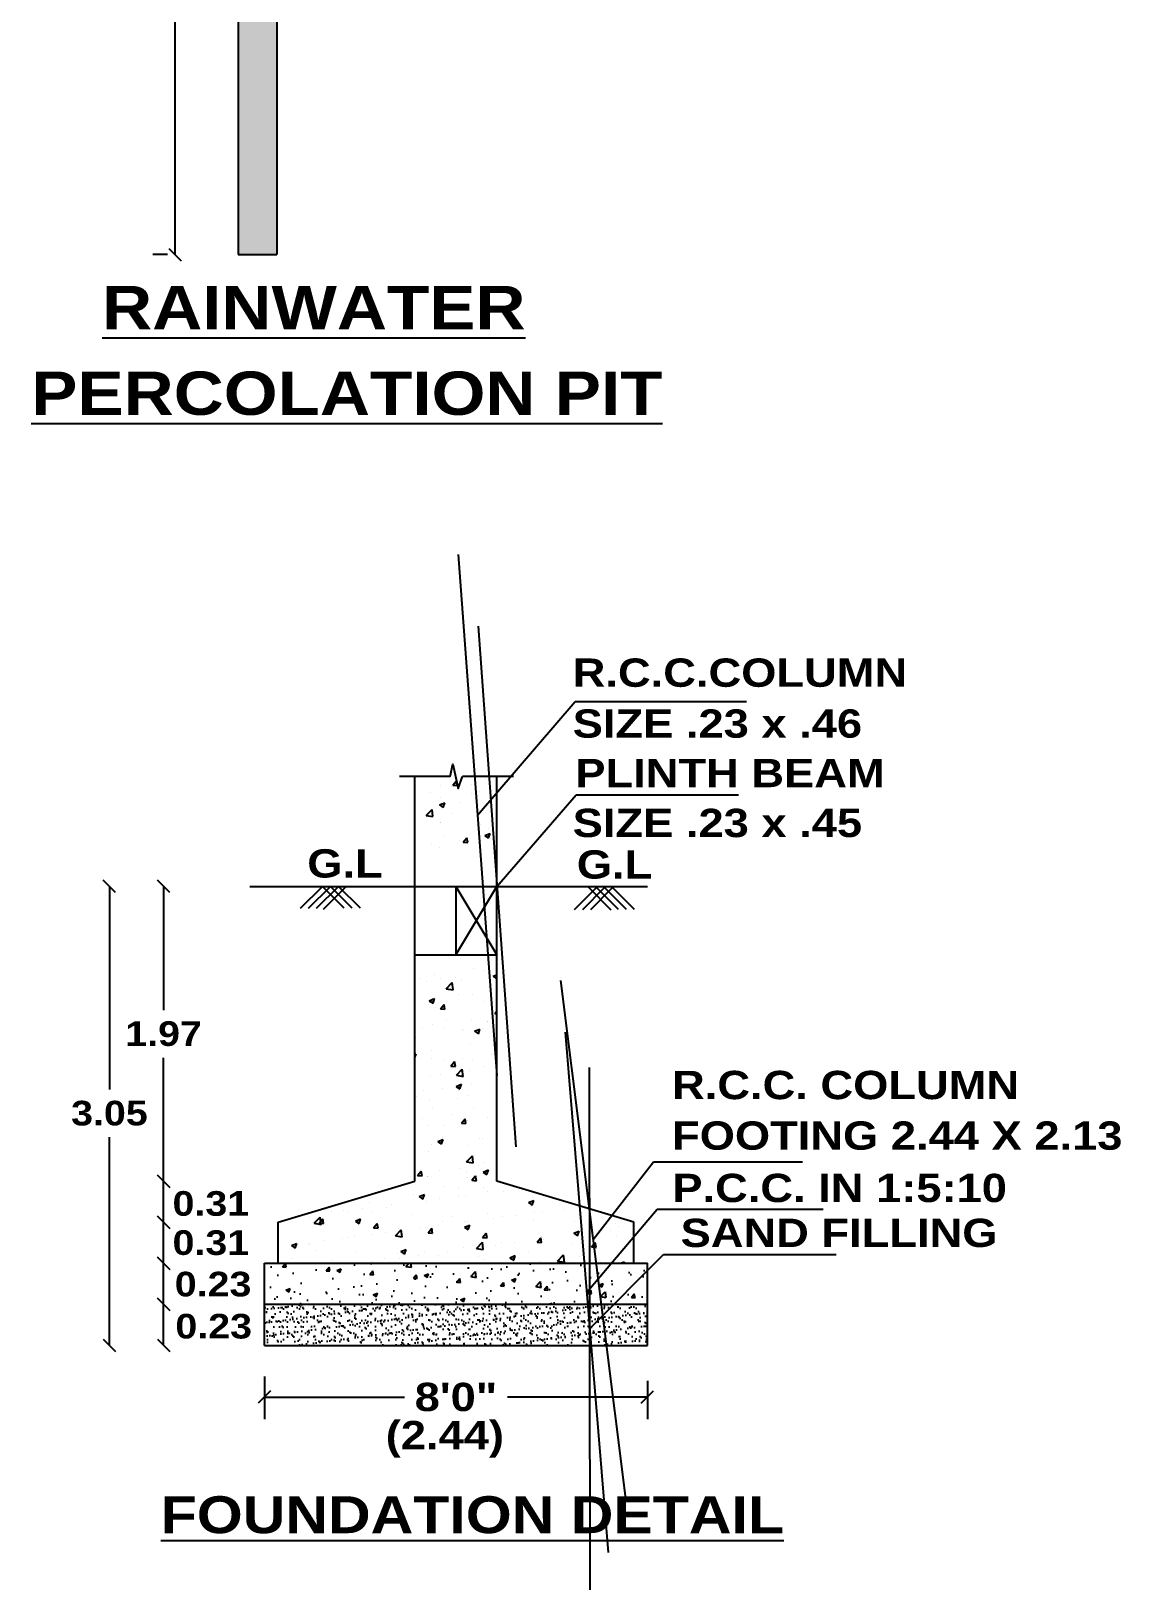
# Model space of a CAD drawing. Header units: metres. Extents: x 10791 to 15749, y -2675 to -2476.
# Drawn here: x 15685.52 to 15694.37, y -2634.18 to -2621.51 of the extents above; entities that cross this region are included whole.
import ezdxf

# ---------------------------------------------------------------- set-up
doc = ezdxf.new("R2010")
doc.units = ezdxf.units.M
doc.header["$LTSCALE"] = 0.5
doc.header["$MEASUREMENT"] = 0
doc.header["$PDMODE"] = 35
doc.styles.add('ROMAND', font='romand.shx', dxfattribs={"width": 0.75})
doc.styles.get("Standard").update_dxf_attribs({"font": ''})
doc.styles.get('Standard').set_extended_font_data('Arial Black')
doc.dimstyles.get("Standard").update_dxf_attribs({"dimtxt": 0.23, "dimasz": 0.18, "dimexe": 0.18, "dimexo": 0.0625, "dimgap": 0.09, "dimtad": 0, "dimtih": 1, "dimtoh": 1, "dimzin": 0, "dimdsep": 46, "dimtxsty": 'Standard', "dimblk": 'OBLIQUE', "dimcen": 0.09, "dimse1": 1, "dimse2": 1, "dimclrd": 1, "dimclrt": 3, "dimadec": 0, "dimazin": 0, "dimtfac": 1, "dimtofl": 0, "dimtmove": 0, "dimatfit": 3, "dimfxl": 0, "dimtolj": 1, "dimtzin": 0, "dimarcsym": 0})
doc.dimstyles.new('STANDARD_WS', dxfattribs={"dimtxt": 0.18, "dimasz": 0.18, "dimexe": 0.18, "dimexo": 0.0625, "dimgap": 0.09, "dimtad": 0, "dimtih": 1, "dimtoh": 1, "dimdec": 4, "dimzin": 0, "dimdsep": 46, "dimtxsty": 'Standard', "dimcen": 0.09, "dimadec": 0, "dimazin": 0, "dimtfac": 1, "dimtdec": 4, "dimtofl": 0, "dimtmove": 0, "dimatfit": 3, "dimfxl": 0, "dimtolj": 1, "dimtzin": 0, "dimarcsym": 0})
pattern_1 = [(90, (10836.391905, -2636.911285), (-0.062727021, 0.062727021), [0.016633025, -0.108821018]), (45, (10836.391905, -2636.911285), (-0.062727064, 0.062727064), [0.016633025, -0.07207644]), (135, (10836.391905, -2636.911285), (-0.062727064, -0.062727064), [0.016633025, -0.07207644])]

# ---------------------------------------------------------------- blocks, each defined once
blk = doc.blocks.new('_Oblique')
at = {"color": 0, "linetype": 'ByBlock', "lineweight": -2}
blk.add_line((-0.5, -0.5), (0.5, 0.5), dxfattribs=at)
blk = doc.blocks.new('*D6')
at = {"color": 0, "lineweight": -2}
for p, q in [((11025.376, -2572.839), (11025.376, -2572.739)), ((11025.314, -2572.839), (11025.196, -2572.839)), ((11025.314, -2572.944), (11025.196, -2572.944)), ((11025.376, -2572.944), (11025.376, -2573.144)), ((11025.376, -2573.144), (11025.276, -2573.144))]:
    blk.add_line(p, q, dxfattribs=at)
at = {"layer": 'Defpoints', "color": 0, "lineweight": 25}
for p in [(11025.376, -2572.839), (11025.376, -2572.944), (11025.376, -2572.944)]:
    blk.add_point(p, dxfattribs=at)
at = {"color": 0, "lineweight": -2, "xscale": 0.1, "yscale": 0.1, "zscale": 0.1}
for p, rotation in [((11025.376, -2572.839), 270), ((11025.376, -2572.944), 90)]:
    blk.add_blockref('_Oblique', p, dxfattribs=dict(at, rotation=rotation))
at = {"color": 3, "lineweight": 25, "insert": (11024.827, -2573.144), "char_height": 0.23, "attachment_point": 5}
blk.add_mtext('\\A1;.075', dxfattribs=at)
blk = doc.blocks.new('*D7')
at = {"color": 0, "lineweight": -2}
for p, q in [((11025.249, -2574.411), (11025.131, -2574.411)), ((11025.311, -2574.411), (11025.311, -2577.764)), ((11025.311, -2581.535), (11025.311, -2578.182)), ((11025.249, -2581.535), (11025.131, -2581.535))]:
    blk.add_line(p, q, dxfattribs=at)
at = {"layer": 'Defpoints', "color": 0, "lineweight": 25}
for p in [(11025.311, -2574.411), (11025.311, -2581.535), (11025.311, -2581.535)]:
    blk.add_point(p, dxfattribs=at)
at = {"color": 0, "lineweight": -2, "xscale": 0.1, "yscale": 0.1, "zscale": 0.1}
for p, rotation in [((11025.311, -2574.411), 90), ((11025.311, -2581.535), 270)]:
    blk.add_blockref('_Oblique', p, dxfattribs=dict(at, rotation=rotation))
at = {"color": 3, "lineweight": 25, "insert": (11025.311, -2577.973), "char_height": 0.23, "attachment_point": 5}
blk.add_mtext('\\A1;5.40', dxfattribs=at)
blk = doc.blocks.new('*D8')
at = {"color": 0, "lineweight": -2}
for p, q in [((11025.241, -2573.572), (11025.123, -2573.572)), ((11025.303, -2573.572), (11025.303, -2573.678)), ((11025.303, -2574.201), (11025.303, -2574.096)), ((11025.241, -2574.201), (11025.123, -2574.201))]:
    blk.add_line(p, q, dxfattribs=at)
at = {"layer": 'Defpoints', "color": 0, "lineweight": 25}
for p in [(11025.303, -2573.572), (11025.303, -2574.201), (11025.303, -2574.201)]:
    blk.add_point(p, dxfattribs=at)
at = {"color": 0, "lineweight": -2, "xscale": 0.1, "yscale": 0.1, "zscale": 0.1}
for p, rotation in [((11025.303, -2573.572), 90), ((11025.303, -2574.201), 270)]:
    blk.add_blockref('_Oblique', p, dxfattribs=dict(at, rotation=rotation))
at = {"color": 3, "lineweight": 25, "insert": (11025.303, -2573.887), "char_height": 0.23, "attachment_point": 5}
blk.add_mtext('\\A1;0.45', dxfattribs=at)
blk = doc.blocks.new('*D9')
at = {"color": 0, "lineweight": -2}
for p, q in [((11025.492, -2571.363), (11025.492, -2571.246)), ((11026.47, -2571.363), (11026.47, -2571.246)), ((11025.492, -2571.426), (11025.392, -2571.426)), ((11026.47, -2571.426), (11026.57, -2571.426))]:
    blk.add_line(p, q, dxfattribs=at)
at = {"layer": 'Defpoints', "color": 0, "lineweight": 25}
for p in [(11025.492, -2571.426), (11026.47, -2571.426), (11026.47, -2571.426)]:
    blk.add_point(p, dxfattribs=at)
at = {"color": 0, "lineweight": -2, "xscale": 0.1, "yscale": 0.1, "zscale": 0.1}
blk.add_blockref('_Oblique', (11025.492, -2571.426), dxfattribs=at)
at = {"color": 0, "lineweight": -2, "xscale": 0.1, "yscale": 0.1, "zscale": 0.1, "rotation": 180}
blk.add_blockref('_Oblique', (11026.47, -2571.426), dxfattribs=at)
at = {"color": 3, "lineweight": 25, "insert": (11025.981, -2571.426), "char_height": 0.23, "attachment_point": 5}
blk.add_mtext('\\A1;0.70', dxfattribs=at)
blk = doc.blocks.new('*D112')
at = {"color": 1, "lineweight": -2}
for p, q in [((15686.595, -2628.461), (15686.595, -2629.465)), ((15686.595, -2630.856), (15686.595, -2629.852))]:
    blk.add_line(p, q, dxfattribs=at)
at = {"layer": 'Defpoints', "color": 0, "lineweight": 25}
for p in [(15686.595, -2628.461), (15686.595, -2628.461), (15686.595, -2630.856)]:
    blk.add_point(p, dxfattribs=at)
at = {"color": 1, "lineweight": -2, "xscale": 0.1, "yscale": 0.1, "zscale": 0.1}
for p, rotation in [((15686.595, -2628.461), 90), ((15686.595, -2630.856), 270)]:
    blk.add_blockref('_Oblique', p, dxfattribs=dict(at, rotation=rotation))
at = {"color": 3, "insert": (15686.595, -2629.658), "char_height": 0.2, "attachment_point": 5}
blk.add_mtext('\\A1;1.97', dxfattribs=at)
blk = doc.blocks.new('*D113')
at = {"color": 1, "lineweight": -2}
blk.add_line((15686.595, -2632.189), (15686.595, -2631.856), dxfattribs=at)
at = {"layer": 'Defpoints', "color": 0, "lineweight": 25}
for p in [(15686.595, -2631.856), (15686.708, -2631.856), (15686.708, -2632.189)]:
    blk.add_point(p, dxfattribs=at)
at = {"color": 1, "lineweight": -2, "xscale": 0.1, "yscale": 0.1, "zscale": 0.1}
for p, rotation in [((15686.595, -2631.856), 90), ((15686.595, -2632.189), 270)]:
    blk.add_blockref('_Oblique', p, dxfattribs=dict(at, rotation=rotation))
at = {"color": 3, "insert": (15687.002, -2632.035), "char_height": 0.2, "attachment_point": 5}
blk.add_mtext('\\A1;0.23', dxfattribs=at)
blk = doc.blocks.new('*D114')
at = {"color": 1, "lineweight": -2}
blk.add_line((15686.595, -2631.856), (15686.595, -2631.522), dxfattribs=at)
at = {"layer": 'Defpoints', "color": 0, "lineweight": 25}
for p in [(15686.595, -2631.522), (15686.708, -2631.522), (15686.708, -2631.856)]:
    blk.add_point(p, dxfattribs=at)
at = {"color": 1, "lineweight": -2, "xscale": 0.1, "yscale": 0.1, "zscale": 0.1}
for p, rotation in [((15686.595, -2631.522), 90), ((15686.595, -2631.856), 270)]:
    blk.add_blockref('_Oblique', p, dxfattribs=dict(at, rotation=rotation))
at = {"color": 3, "insert": (15686.997, -2631.693), "char_height": 0.2, "attachment_point": 5}
blk.add_mtext('\\A1;0.23', dxfattribs=at)
blk = doc.blocks.new('*D115')
at = {"color": 1, "lineweight": -2}
for p, q in [((15686.155, -2628.461), (15686.155, -2630.111)), ((15686.155, -2632.189), (15686.155, -2630.498))]:
    blk.add_line(p, q, dxfattribs=at)
at = {"layer": 'Defpoints', "color": 0, "lineweight": 25}
for p in [(15686.155, -2628.461), (15688.47, -2628.461), (15688.474, -2632.189)]:
    blk.add_point(p, dxfattribs=at)
at = {"color": 1, "lineweight": -2, "xscale": 0.1, "yscale": 0.1, "zscale": 0.1}
for p, rotation in [((15686.155, -2628.461), 90), ((15686.155, -2632.189), 270)]:
    blk.add_blockref('_Oblique', p, dxfattribs=dict(at, rotation=rotation))
at = {"color": 3, "insert": (15686.155, -2630.304), "char_height": 0.2, "attachment_point": 5}
blk.add_mtext('\\A1;3.05', dxfattribs=at)
blk = doc.blocks.new('*D116')
at = {"color": 0, "lineweight": -2}
for p, q in [((15687.414, -2632.442), (15687.414, -2632.79)), ((15690.525, -2632.478), (15690.525, -2632.79)), ((15687.414, -2632.61), (15688.551, -2632.61)), ((15690.525, -2632.61), (15689.389, -2632.61))]:
    blk.add_line(p, q, dxfattribs=at)
at = {"layer": 'Defpoints', "color": 0, "lineweight": 25}
for p in [(15687.414, -2632.38), (15690.525, -2632.415), (15690.525, -2632.61)]:
    blk.add_point(p, dxfattribs=at)
at = {"color": 0, "lineweight": -2, "xscale": 0.1, "yscale": 0.1, "zscale": 0.1, "rotation": 180}
blk.add_blockref('_Oblique', (15687.414, -2632.61), dxfattribs=at)
at = {"color": 0, "lineweight": -2, "xscale": 0.1, "yscale": 0.1, "zscale": 0.1}
blk.add_blockref('_Oblique', (15690.525, -2632.61), dxfattribs=at)
at = {"color": 3, "insert": (15688.97, -2632.61), "char_height": 0.23, "attachment_point": 5}
blk.add_mtext('\\A1;8\'0"', dxfattribs=at)
blk = doc.blocks.new('*D117')
at = {"color": 1, "lineweight": -2}
blk.add_line((15686.595, -2631.522), (15686.595, -2631.189), dxfattribs=at)
at = {"layer": 'Defpoints', "color": 0, "lineweight": 25}
for p in [(15686.595, -2631.189), (15686.595, -2631.189), (15686.595, -2631.522)]:
    blk.add_point(p, dxfattribs=at)
at = {"color": 1, "lineweight": -2, "xscale": 0.1, "yscale": 0.1, "zscale": 0.1}
for p, rotation in [((15686.595, -2631.189), 90), ((15686.595, -2631.522), 270)]:
    blk.add_blockref('_Oblique', p, dxfattribs=dict(at, rotation=rotation))
at = {"color": 3, "insert": (15686.979, -2631.356), "char_height": 0.2, "attachment_point": 5}
blk.add_mtext('\\A1;0.31', dxfattribs=at)
blk = doc.blocks.new('*D118')
at = {"color": 1, "lineweight": -2}
blk.add_line((15686.595, -2631.189), (15686.595, -2630.856), dxfattribs=at)
at = {"layer": 'Defpoints', "color": 0, "lineweight": 25}
for p in [(15686.595, -2630.856), (15686.595, -2630.856), (15686.595, -2631.189)]:
    blk.add_point(p, dxfattribs=at)
at = {"color": 1, "lineweight": -2, "xscale": 0.1, "yscale": 0.1, "zscale": 0.1}
for p, rotation in [((15686.595, -2630.856), 90), ((15686.595, -2631.189), 270)]:
    blk.add_blockref('_Oblique', p, dxfattribs=dict(at, rotation=rotation))
at = {"color": 3, "insert": (15686.979, -2631.038), "char_height": 0.2, "attachment_point": 5}
blk.add_mtext('\\A1;0.31', dxfattribs=at)
blk = doc.blocks.new('FGH')
at = {"lineweight": 25}
h = blk.add_hatch(dxfattribs=at)
h.set_pattern_fill('HEX', color=6, scale=0.010477, style=0)
h.set_pattern_definition([(0, (10814.2987, -2636.035065), (0, 0.057618474), [0.03326605, -0.066532098]), (120, (10814.2987, -2636.035065), (-0.049899062, -0.028809237), [0.03326605, -0.066532098]), (60, (10814.331964, -2636.035065), (-0.049899062, 0.028809237), [0.03326605, -0.066532098])])
h.paths.add_polyline_path([(11060.039, -2557.119, 1), (11060.738, -2557.119, 1)])
h = blk.add_hatch(dxfattribs=at)
h.set_pattern_fill('CROSS', color=2, scale=0.003492, style=0)
h.set_pattern_definition([(0, (10836.391905, -2636.911285), (0.0221773661, 0.0221773661), [0.011088683, -0.033266049]), (90, (10836.39745, -2636.91683), (-0.0221773661, 0.0221773661), [0.011088683, -0.033266049])])
h.paths.add_polyline_path([(11060.237, -2559.322), (11060.237, -2559.426), (11060.336, -2559.426), (11060.336, -2559.322)])
h.paths.add_polyline_path([(11060.446, -2559.322), (11060.363, -2559.322), (11060.363, -2559.426), (11060.446, -2559.426)])
h.paths.add_polyline_path([(11060.473, -2559.426), (11060.562, -2559.426), (11060.562, -2559.322), (11060.473, -2559.322)])
h.paths.add_polyline_path([(11060.589, -2559.426), (11060.662, -2559.426), (11060.662, -2559.322), (11060.589, -2559.322)])
h.paths.add_polyline_path([(11060.689, -2559.426), (11060.877, -2559.426), (11060.877, -2559.322), (11060.689, -2559.322)])
h.paths.add_polyline_path([(11060.082, -2559.322), (11059.901, -2559.322), (11059.901, -2559.426), (11060.082, -2559.426)])
h.paths.add_polyline_path([(11060.109, -2559.426), (11060.21, -2559.426), (11060.21, -2559.322), (11060.109, -2559.322)])
h = blk.add_hatch(dxfattribs=at)
h.set_pattern_fill('STEEL', color=1, scale=0.034925, style=0)
h.set_pattern_definition([(45, (10836.3919, -2636.91129), (-0.07840883, 0.07840883), []), (45, (10836.3919, -2636.85584), (-0.07840883, 0.07840883), [])])
h.paths.add_polyline_path([(11060.877, -2559.426), (11060.736, -2559.426), (11060.544, -2560.684), (11060.686, -2560.684)])
h.paths.add_polyline_path([(11060.092, -2560.684), (11060.233, -2560.684), (11060.042, -2559.426), (11059.901, -2559.426)])
h = blk.add_hatch(dxfattribs=at)
h.set_pattern_fill('GRASS', color=256, scale=0.010477, style=0)
h.set_pattern_definition([(90, (10836.3919, -2636.91129), (-0.18818106, 0.18818106), [0.04989907, -0.32646305]), (45, (10836.3919, -2636.91129), (-0.1881812, 0.1881812), [0.04989907, -0.21622932]), (135, (10836.3919, -2636.91129), (-0.1881812, -0.1881812), [0.04989907, -0.21622932])])
h.paths.add_polyline_path([(11060.736, -2559.426), (11060.042, -2559.426), (11060.138, -2560.055), (11060.64, -2560.055)])
h = blk.add_hatch(dxfattribs=at)
h.set_pattern_fill('GRASS', color=4, scale=0.003492, style=0)
h.set_pattern_definition(pattern_1)
h.paths.add_polyline_path([(11060.736, -2559.426), (11060.042, -2559.426), (11060.138, -2560.055), (11060.64, -2560.055)])
h = blk.add_hatch(dxfattribs=at)
h.set_pattern_fill('HEX', color=6, scale=0.010477, style=0)
h.set_pattern_definition([(0, (10836.391905, -2636.911285), (0, 0.057618474), [0.03326605, -0.066532098]), (120, (10836.391905, -2636.911285), (-0.049899062, -0.028809237), [0.03326605, -0.066532098]), (60, (10836.42517, -2636.911285), (-0.049899062, 0.028809237), [0.03326605, -0.066532098])])
h.paths.add_polyline_path([(11060.64, -2560.055), (11060.138, -2560.055), (11060.233, -2560.684), (11060.544, -2560.684)])
h = blk.add_hatch(dxfattribs=at)
h.set_pattern_fill('GRASS', color=3, scale=0.003492, style=0)
h.set_pattern_definition(pattern_1)
h.paths.add_polyline_path([(11060.825, -2560.893), (11060.825, -2560.684), (11060.546, -2560.684), (11060.546, -2560.893)])
h.paths.add_polyline_path([(11060.232, -2560.684), (11059.952, -2560.684), (11059.952, -2560.893), (11060.232, -2560.893)])
h = blk.add_hatch(dxfattribs=at)
h.set_pattern_fill('GRASS', color=6, scale=0.003492, style=0)
h.set_pattern_definition(pattern_1)
h.paths.add_polyline_path([(11060.546, -2560.684), (11060.232, -2560.684), (11060.232, -2568.018), (11060.546, -2568.018)])
at = {"color": 21, "lineweight": 25}
for p, q in [((11060.513, -2559.322), (11061.344, -2558.784)), ((11061.344, -2558.784), (11061.408, -2558.784)), ((11060.516, -2559.768), (11061.344, -2559.241)), ((11061.344, -2559.25), (11061.408, -2559.25)), ((11060.489, -2560.653), (11061.344, -2560.164)), ((11061.344, -2560.164), (11061.408, -2560.164)), ((11060.825, -2560.913), (11061.344, -2560.633)), ((11061.344, -2560.633), (11061.408, -2560.633)), ((11060.453, -2561.012), (11061.344, -2561.363)), ((11061.344, -2561.363), (11061.408, -2561.363)), ((11060.546, -2562.633), (11061.437, -2562.985)), ((11061.437, -2562.985), (11061.501, -2562.985))]:
    blk.add_line(p, q, dxfattribs=at)
at = {"lineweight": 25}
for p, q in [((11059.901, -2559.322), (11059.901, -2559.426)), ((11059.901, -2559.322), (11060.877, -2559.322)), ((11060.082, -2559.322), (11060.082, -2559.426)), ((11060.109, -2559.322), (11060.109, -2559.426)), ((11060.21, -2559.322), (11060.21, -2559.426)), ((11060.237, -2559.322), (11060.237, -2559.426)), ((11060.336, -2559.322), (11060.336, -2559.426)), ((11060.363, -2559.322), (11060.363, -2559.426)), ((11060.446, -2559.322), (11060.446, -2559.426)), ((11060.473, -2559.322), (11060.473, -2559.426)), ((11060.562, -2559.322), (11060.562, -2559.426)), ((11060.589, -2559.322), (11060.589, -2559.426)), ((11060.662, -2559.322), (11060.662, -2559.426)), ((11060.689, -2559.322), (11060.689, -2559.426)), ((11060.877, -2559.322), (11060.877, -2559.426)), ((11059.901, -2559.426), (11060.877, -2559.426)), ((11059.901, -2559.426), (11060.092, -2560.684)), ((11060.042, -2559.426), (11060.233, -2560.684)), ((11060.736, -2559.426), (11060.544, -2560.684)), ((11060.877, -2559.426), (11060.686, -2560.684)), ((11060.138, -2560.055), (11060.64, -2560.055)), ((11059.952, -2560.684), (11059.952, -2560.893)), ((11059.952, -2560.684), (11060.825, -2560.684)), ((11060.232, -2560.684), (11060.232, -2568.018)), ((11060.546, -2560.684), (11060.546, -2568.018)), ((11060.825, -2560.684), (11060.825, -2560.893)), ((11059.952, -2560.893), (11060.232, -2560.893)), ((11060.546, -2560.893), (11060.825, -2560.893)), ((11060.232, -2561.103), (11060.546, -2561.103)), ((11060.232, -2568.018), (11060.546, -2568.018))]:
    blk.add_line(p, q, dxfattribs=at)
for radius in [0.489, 0.349]:
    blk.add_circle((11060.388, -2557.119), radius, dxfattribs=at)
at = {"color": 3, "lineweight": 25}
for s, height, p in [('BRICK WORK IN CM 1:6 & PLASTERING', 0.176, (11061.26, -2558.451)), ('PERFORATED R.C.C SLAB 3" Tk.', 0.176, (11061.496, -2558.909)), ('SAND FILLING', 0.176, (11061.496, -2559.375)), ('BRICK JELLY 1" Tk.', 0.176, (11061.496, -2560.29)), ('PCC 1:4:8  FOUNDATION', 0.176, (11061.496, -2560.759)), ('FILLED WITH PEBBLES 0.30M DEEP', 0.176, (11061.19, -2561.674)), ('250MM DIA PILE UPTO 5.40M DEEP ', 0.176, (11061.496, -2562.897)), ('FILLED WITH  BRICK BATS.', 0.176, (11061.496, -2563.343)), ('%%URAINWATER', 0.352, (11059.126, -2568.624)), ('%%UPERCOLATION PIT', 0.352, (11058.55, -2569.32))]:
    blk.add_text(s, height=height, dxfattribs=at).set_placement(p)
at = {"color": 4, "lineweight": 25, "style": 'ROMAND', "width": 0.75}
blk.add_text('%%UPLAN', height=0.352, dxfattribs=at).set_placement((11059.884, -2558.757))
at = {"color": 7, "lineweight": 25}
dim = blk.add_linear_dim(base=(11060.877, -2557.908), p1=(11059.899, -2557.908), p2=(11060.877, -2557.908), text='0.70', dimstyle='STANDARD_WS', override={"dimtxt": 0.23, "dimasz": 0.1, "dimdec": 2, "dimblk1": 'OBLIQUE', "dimblk2": 'OBLIQUE', "dimsah": 1, "dimclrt": 3}, dxfattribs=at)
dim.commit()
dim.dimension.update_dxf_attribs({"geometry": '*D9', "text_midpoint": (11060.388, -2557.908), "insert": (34.408, 13.517)})
for base, p1, p2, text, picture, middle in [((11059.784, -2559.426), (11059.784, -2559.322), (11059.784, -2559.426), '.075', '*D6', (11059.235, -2559.626)), ((11059.711, -2560.684), (11059.711, -2560.055), (11059.711, -2560.684), '0.45', '*D8', (11059.711, -2560.369)), ((11059.719, -2568.018), (11059.719, -2560.893), (11059.719, -2568.018), '5.40', '*D7', (11059.719, -2564.456))]:
    dim = blk.add_linear_dim(base=base, p1=p1, p2=p2, angle=90, text=text, dimstyle='STANDARD_WS', override={"dimtxt": 0.23, "dimasz": 0.1, "dimdec": 2, "dimblk1": 'OBLIQUE', "dimblk2": 'OBLIQUE', "dimsah": 1, "dimclrt": 3}, dxfattribs=at)
    dim.commit()
    dim.dimension.update_dxf_attribs({"geometry": picture, "text_midpoint": middle, "insert": (34.408, 13.517)})

msp = doc.modelspace()

# ---------------------------------------------------------------- hatches: boundary and pattern name
h = msp.add_hatch()
h.set_pattern_fill('AR-CONC', color=1, scale=0.049378, style=0)
h.set_pattern_definition([(50, (15625.56826, -2650.6112), (0.3541657, -0.0309855), [0.0370332, -0.407365]), (355, (15625.56826, -2650.6112), (-0.068512, 0.3714143), [0.0296265, -0.325892]), (100.4514, (15625.59777, -2650.6138), (0.285654, 0.3404286), [0.0314734, -0.346207]), (46.1842, (15625.56826, -2650.51245), (0.5269778, -0.0817293), [0.0555498, -0.6110476]), (96.6356, (15625.6122, -2650.51926), (0.461514, 0.480996), [0.04721, -0.5193104]), (351.1842, (15625.56826, -2650.51245), (0.4615135, 0.480996), [0.04444, -0.488838]), (21, (15625.61764, -2650.53714), (0.2947383, -0.1988035), [0.0370332, -0.407365]), (326, (15625.61764, -2650.53714), (0.1201432, 0.3580615), [0.0296265, -0.325892]), (71.4514, (15625.6422, -2650.5537), (0.4148816, 0.1592578), [0.0314734, -0.346207]), (37.5, (15625.56826, -2650.61121), (0.00600424, 0.16437493), [0, -0.3219418, 0, -0.3308298, 0, -0.32712647]), (7.5, (15625.56826, -2650.6112), (0.12989737, 0.19475096), [0, -0.18862236, 0, -0.3145352, 0, -0.1246784]), (327.5, (15625.45815, -2650.61121), (0.2635886, -0.01113705), [0, -0.12344395, 0, -0.3851451, 0, -0.51105796]), (317.5, (15625.40877, -2650.6112), (0.2879632, 0.0494294), [0, -0.1604771, 0, -0.2557759, 0, -0.3629252])])
h.paths.add_polyline_path([(15690.52505, -2631.85577), (15690.52505, -2631.52247), (15687.41427, -2631.52247), (15687.41427, -2631.85577)])
h = msp.add_hatch()
h.set_pattern_fill('AR-SAND', color=1, scale=0.001646, style=0)
h.set_pattern_definition([(37.5, (15634.05005, -2628.20766), (-0.00263352, 0.08055347), [0, -0.063545654, 0, -0.0710708, 0, -0.06793532]), (7.5, (15634.05005, -2628.20766), (0.0739879, 0.11798363), [0, -0.03428121, 0, -0.0572747, 0, -0.021948334]), (327.5, (15633.99863, -2628.20766), (0.13019096, 0.00023655), [0, -0.020903176, 0, -0.07525143, 0, -0.098244926]), (317.5, (15633.99863, -2628.20766), (0.12567523, 0.03669237), [0, -0.01045159, 0, -0.049331495, 0, -0.056438574])])
h.paths.add_polyline_path([(15687.41427, -2631.85577), (15687.41427, -2632.18906), (15690.52505, -2632.18906), (15690.52505, -2631.85577)])

# ---------------------------------------------------------------- linework, layer by layer
at = {"color": 0}
for p, q in [((15688.63636, -2630.85587), (15688.63636, -2627.56773)), ((15689.30296, -2630.85587), (15689.30296, -2627.56773)), ((15688.63636, -2628.46072), (15689.30296, -2628.46072)), ((15688.96966, -2628.46072), (15689.30296, -2629.01622)), ((15688.96966, -2629.01622), (15689.30296, -2628.46072)), ((15689.30296, -2629.01622), (15689.30296, -2628.46072)), ((15688.63636, -2629.01622), (15689.30296, -2629.01622)), ((15687.52537, -2631.18917), (15688.63636, -2630.85587)), ((15690.41395, -2631.18917), (15689.30296, -2630.85587)), ((15687.52537, -2631.52247), (15687.52537, -2631.18917)), ((15690.41395, -2631.52247), (15690.41395, -2631.18917)), ((15687.41427, -2632.18906), (15687.41427, -2631.52247)), ((15687.41427, -2631.52247), (15690.52505, -2631.52247)), ((15690.52505, -2632.18906), (15690.52505, -2631.52247)), ((15687.41427, -2631.85577), (15690.52505, -2631.85577)), ((15687.41427, -2632.18906), (15690.52505, -2632.18906))]:
    msp.add_line(p, q, dxfattribs=at)
at = {"color": 1}
for p, q in [((15688.94317, -2627.63715), (15688.97292, -2627.60168)), ((15688.98007, -2627.6404), (15688.97294, -2627.60171)), ((15689.20664, -2627.58054), (15689.20664, -2627.58054)), ((15688.76474, -2627.69491), (15688.76474, -2627.69491)), ((15688.84669, -2627.64233), (15688.84669, -2627.64233)), ((15688.84808, -2627.7359), (15688.84808, -2627.7359)), ((15688.9375, -2627.64896), (15688.9375, -2627.64896)), ((15688.94317, -2627.63715), (15688.98006, -2627.64037)), ((15688.96408, -2627.62593), (15688.96408, -2627.62593)), ((15689.09201, -2627.62862), (15689.09201, -2627.62862)), ((15689.09422, -2627.70883), (15689.09422, -2627.70883)), ((15689.16498, -2627.69244), (15689.16498, -2627.69244)), ((15689.29357, -2627.63985), (15689.29357, -2627.63985)), ((15688.72746, -2627.88492), (15688.77554, -2627.83481)), ((15688.78237, -2627.89345), (15688.77555, -2627.83483)), ((15688.83535, -2627.79761), (15688.87857, -2627.78102)), ((15688.83535, -2627.79761), (15688.86605, -2627.81832)), ((15688.86607, -2627.81834), (15688.87858, -2627.78104)), ((15688.99458, -2627.77785), (15688.99458, -2627.77785)), ((15689.1634, -2627.84128), (15689.1634, -2627.84128)), ((15688.72746, -2627.88492), (15688.78236, -2627.89343)), ((15688.77512, -2627.8924), (15688.77512, -2627.8924)), ((15688.84057, -2627.94136), (15688.84057, -2627.94136)), ((15688.84129, -2627.93966), (15688.84129, -2627.93966)), ((15688.92964, -2627.87206), (15688.92964, -2627.87206)), ((15689.15748, -2627.89791), (15689.15748, -2627.89791)), ((15689.17077, -2627.95359), (15689.17077, -2627.95359)), ((15688.76727, -2628.1155), (15688.76727, -2628.1155)), ((15688.87035, -2628.05564), (15688.87035, -2628.05564)), ((15689.00103, -2628.08472), (15689.00103, -2628.08472)), ((15689.02881, -2628.10141), (15689.05856, -2628.06595)), ((15689.02881, -2628.10141), (15689.0657, -2628.10464)), ((15689.06571, -2628.10466), (15689.05858, -2628.06597)), ((15689.14997, -2628.10337), (15689.14997, -2628.10337)), ((15689.20377, -2628.04611), (15689.24699, -2628.02952)), ((15689.20377, -2628.04611), (15689.23448, -2628.06682)), ((15689.23031, -2627.99385), (15689.23031, -2627.99385)), ((15689.23449, -2628.06684), (15689.247, -2628.02954)), ((15688.83307, -2628.14683), (15688.83307, -2628.14683)), ((15689.30425, -2628.99495), (15689.30425, -2628.99495)), ((15689.11245, -2629.13072), (15689.11245, -2629.13072)), ((15688.68479, -2629.21186), (15688.68479, -2629.21186)), ((15688.73349, -2629.23025), (15688.73349, -2629.23025)), ((15688.79554, -2629.17418), (15688.79554, -2629.17418)), ((15688.84305, -2629.20549), (15688.84305, -2629.20549)), ((15688.89112, -2629.29173), (15688.9392, -2629.24163)), ((15688.94603, -2629.30026), (15688.93921, -2629.24165)), ((15688.96725, -2629.19948), (15688.96725, -2629.19948)), ((15689.01428, -2629.22578), (15689.01428, -2629.22578)), ((15689.203, -2629.1437), (15689.203, -2629.1437)), ((15689.27184, -2629.18977), (15689.30296, -2629.17782)), ((15689.27184, -2629.18977), (15689.30254, -2629.21048)), ((15689.30255, -2629.2105), (15689.30296, -2629.20929)), ((15688.75324, -2629.38884), (15688.79645, -2629.37225)), ((15688.78395, -2629.40957), (15688.79647, -2629.37228)), ((15688.78804, -2629.37964), (15688.78804, -2629.37964)), ((15688.89112, -2629.29173), (15688.94602, -2629.30024)), ((15688.99094, -2629.34101), (15688.99094, -2629.34101)), ((15689.10494, -2629.33619), (15689.10494, -2629.33619)), ((15688.75324, -2629.38884), (15688.78394, -2629.40955)), ((15688.80488, -2629.44292), (15688.80488, -2629.44292)), ((15688.84302, -2629.45549), (15688.87278, -2629.42002)), ((15688.84302, -2629.45549), (15688.87991, -2629.45871)), ((15688.87992, -2629.45874), (15688.87279, -2629.42005)), ((15689.19468, -2629.3916), (15689.19468, -2629.3916)), ((15689.28573, -2629.49422), (15689.30296, -2629.47368)), ((15689.28573, -2629.49422), (15689.30296, -2629.49572)), ((15688.69474, -2629.61016), (15688.69474, -2629.61016)), ((15688.78053, -2629.58511), (15688.78053, -2629.58511)), ((15688.86671, -2629.6188), (15688.86671, -2629.6188)), ((15688.89408, -2629.54117), (15688.89408, -2629.54117)), ((15689.02422, -2629.62408), (15689.02422, -2629.62408)), ((15689.03231, -2629.63504), (15689.03231, -2629.63504)), ((15689.09744, -2629.54165), (15689.09744, -2629.54165)), ((15689.12166, -2629.63735), (15689.16488, -2629.62076)), ((15689.12166, -2629.63735), (15689.15236, -2629.65806)), ((15689.15237, -2629.65808), (15689.16489, -2629.62078)), ((15689.18683, -2629.61469), (15689.18683, -2629.61469)), ((15689.22357, -2629.55509), (15689.22357, -2629.55509)), ((15689.22667, -2629.55701), (15689.22667, -2629.55701)), ((15688.64251, -2629.68635), (15688.64251, -2629.68635)), ((15689.08993, -2629.74712), (15689.08993, -2629.74712)), ((15688.63636, -2629.82364), (15688.64628, -2629.81983)), ((15688.63636, -2629.84943), (15688.64629, -2629.81985)), ((15688.77128, -2629.85491), (15688.77128, -2629.85491)), ((15688.77303, -2629.79058), (15688.77303, -2629.79058)), ((15688.86994, -2629.87847), (15688.86994, -2629.87847)), ((15688.92866, -2629.91975), (15688.95842, -2629.88429)), ((15688.96556, -2629.923), (15688.95843, -2629.88431)), ((15689.02445, -2629.85813), (15689.02445, -2629.85813)), ((15689.10077, -2629.86883), (15689.10077, -2629.86883)), ((15689.25822, -2629.82736), (15689.25822, -2629.82736)), ((15688.76552, -2629.99605), (15688.76552, -2629.99605)), ((15688.84123, -2629.98707), (15688.84123, -2629.98707)), ((15688.92866, -2629.91975), (15688.96555, -2629.92298)), ((15688.97295, -2629.99514), (15689.02103, -2629.94503)), ((15688.97295, -2629.99514), (15689.02785, -2630.00365)), ((15689.02786, -2630.00367), (15689.02104, -2629.94505)), ((15689.08242, -2629.95259), (15689.08242, -2629.95259)), ((15689.20118, -2629.92528), (15689.20118, -2629.92528)), ((15688.70757, -2630.12191), (15688.70757, -2630.12191)), ((15688.86208, -2630.10157), (15688.86208, -2630.10157)), ((15688.97148, -2630.08492), (15689.0147, -2630.06833)), ((15688.97148, -2630.08492), (15689.00218, -2630.10563)), ((15688.98912, -2630.12259), (15688.98912, -2630.12259)), ((15689.00219, -2630.10565), (15689.01471, -2630.06836)), ((15689.09584, -2630.0708), (15689.09584, -2630.0708)), ((15688.65109, -2630.17031), (15688.65109, -2630.17031)), ((15688.75802, -2630.20152), (15688.75802, -2630.20152)), ((15688.78123, -2630.25322), (15688.78123, -2630.25322)), ((15688.98058, -2630.18423), (15688.98058, -2630.18423)), ((15689.07492, -2630.15806), (15689.07492, -2630.15806)), ((15689.11072, -2630.26714), (15689.11072, -2630.26714)), ((15688.69971, -2630.34501), (15688.69971, -2630.34501)), ((15688.93347, -2630.31423), (15688.93347, -2630.31423)), ((15689.0143, -2630.38402), (15689.04406, -2630.34856)), ((15689.0143, -2630.38402), (15689.05119, -2630.38725)), ((15689.0512, -2630.38727), (15689.04407, -2630.34858)), ((15689.06741, -2630.36353), (15689.06741, -2630.36353)), ((15689.22485, -2630.33859), (15689.22485, -2630.33859)), ((15688.75051, -2630.40699), (15688.75051, -2630.40699)), ((15688.8213, -2630.5325), (15688.86452, -2630.51591)), ((15688.85201, -2630.55323), (15688.86453, -2630.51593)), ((15688.85778, -2630.49797), (15688.85778, -2630.49797)), ((15688.86489, -2630.40038), (15688.86489, -2630.40038)), ((15689.16091, -2630.50635), (15689.16091, -2630.50635)), ((15689.18726, -2630.51189), (15689.18726, -2630.51189)), ((15688.74301, -2630.61246), (15688.74301, -2630.61246)), ((15688.7711, -2630.55767), (15688.7711, -2630.55767)), ((15688.8213, -2630.5325), (15688.852, -2630.55321)), ((15689.05478, -2630.69854), (15689.10286, -2630.64844)), ((15689.05991, -2630.569), (15689.05991, -2630.569)), ((15689.10969, -2630.70708), (15689.10287, -2630.64846)), ((15688.65723, -2630.80956), (15688.68699, -2630.7741)), ((15688.69414, -2630.81281), (15688.687, -2630.77412)), ((15688.83941, -2630.76865), (15688.83941, -2630.76865)), ((15688.99853, -2630.74979), (15688.99853, -2630.74979)), ((15689.0524, -2630.77447), (15689.0524, -2630.77447)), ((15689.05478, -2630.69854), (15689.10968, -2630.70706)), ((15689.15305, -2630.72945), (15689.15305, -2630.72945)), ((15689.18972, -2630.781), (15689.23294, -2630.76442)), ((15689.19936, -2630.70686), (15689.19936, -2630.70686)), ((15689.22044, -2630.80174), (15689.23295, -2630.76444)), ((15690.57375, -2630.69731), (15691.78422, -2630.69731)), ((15688.65723, -2630.80956), (15688.69413, -2630.81278)), ((15688.7355, -2630.81793), (15688.7355, -2630.81793)), ((15688.73759, -2630.81336), (15688.73759, -2630.81336)), ((15688.86772, -2630.89627), (15688.86772, -2630.89627)), ((15688.9873, -2630.90417), (15688.9873, -2630.90417)), ((15689.06707, -2630.82728), (15689.06707, -2630.82728)), ((15689.09994, -2630.84829), (15689.1297, -2630.81283)), ((15689.09994, -2630.84829), (15689.13683, -2630.85152)), ((15689.13684, -2630.85154), (15689.12971, -2630.81285)), ((15689.18972, -2630.781), (15689.22043, -2630.80171)), ((15688.2674, -2631.02774), (15688.2674, -2631.02774)), ((15688.62735, -2630.96596), (15688.62735, -2630.96596)), ((15688.67112, -2630.98008), (15688.71434, -2630.96349)), ((15688.67112, -2630.98008), (15688.70182, -2631.00079)), ((15688.70184, -2631.00081), (15688.71435, -2630.96351)), ((15688.728, -2631.02339), (15688.728, -2631.02339)), ((15688.83616, -2630.99323), (15688.83616, -2630.99323)), ((15688.99068, -2630.97289), (15688.99068, -2630.97289)), ((15689.0449, -2630.97993), (15689.0449, -2630.97993)), ((15689.19721, -2630.91019), (15689.19721, -2630.91019)), ((15689.22444, -2630.94211), (15689.22444, -2630.94211)), ((15689.35666, -2630.94042), (15689.35666, -2630.94042)), ((15689.5267, -2630.92411), (15689.5267, -2630.92411)), ((15689.55815, -2631.02951), (15689.60136, -2631.01292)), ((15689.55815, -2631.02951), (15689.58885, -2631.05022)), ((15689.58886, -2631.05024), (15689.60137, -2631.01294)), ((15687.66828, -2631.14699), (15687.66828, -2631.14699)), ((15687.77875, -2631.15264), (15687.77875, -2631.15264)), ((15687.81917, -2631.19763), (15687.86724, -2631.14752)), ((15687.87407, -2631.20616), (15687.86725, -2631.14754)), ((15687.90744, -2631.08953), (15687.90744, -2631.08953)), ((15687.95582, -2631.09926), (15687.95582, -2631.09926)), ((15688.05808, -2631.09567), (15688.05808, -2631.09567)), ((15688.09566, -2631.10918), (15688.09566, -2631.10918)), ((15688.2126, -2631.07533), (15688.2126, -2631.07533)), ((15688.2853, -2631.11318), (15688.2853, -2631.11318)), ((15688.40742, -2631.06967), (15688.40742, -2631.06967)), ((15688.44636, -2631.04455), (15688.44636, -2631.04455)), ((15688.61479, -2631.1271), (15688.61479, -2631.1271)), ((15688.94427, -2631.14102), (15688.94427, -2631.14102)), ((15689.22303, -2631.12017), (15689.22303, -2631.12017)), ((15689.27376, -2631.15494), (15689.27376, -2631.15494)), ((15689.34915, -2631.14589), (15689.34915, -2631.14589)), ((15689.45187, -2631.13423), (15689.45187, -2631.13423)), ((15689.58298, -2631.05838), (15689.58298, -2631.05838)), ((15689.60639, -2631.11389), (15689.60639, -2631.11389)), ((15689.66973, -2631.09961), (15689.66973, -2631.09961)), ((15689.84015, -2631.08312), (15689.84015, -2631.08312)), ((15690.60331, -2631.08281), (15691.9534, -2631.08281)), ((15687.81917, -2631.19763), (15687.87406, -2631.20614)), ((15687.85746, -2631.19636), (15687.88722, -2631.1609)), ((15687.85746, -2631.19636), (15687.89435, -2631.19959)), ((15687.89436, -2631.19961), (15687.88723, -2631.16092)), ((15688.15252, -2631.17915), (15688.19574, -2631.16256)), ((15688.15252, -2631.17915), (15688.18322, -2631.19986)), ((15688.18323, -2631.19988), (15688.19575, -2631.16258)), ((15688.30017, -2631.23509), (15688.32992, -2631.19963)), ((15688.30017, -2631.23509), (15688.33706, -2631.23832)), ((15688.33707, -2631.23834), (15688.32993, -2631.19965)), ((15688.39991, -2631.27514), (15688.39991, -2631.27514)), ((15688.47789, -2631.29979), (15688.52597, -2631.24968)), ((15688.50312, -2631.24374), (15688.50312, -2631.24374)), ((15688.53279, -2631.30832), (15688.52598, -2631.2497)), ((15688.67379, -2631.23667), (15688.67379, -2631.23667)), ((15688.72049, -2631.22886), (15688.72049, -2631.22886)), ((15688.74287, -2631.27382), (15688.77263, -2631.23836)), ((15688.74287, -2631.27382), (15688.77977, -2631.27705)), ((15688.77978, -2631.27707), (15688.77264, -2631.23839)), ((15688.82831, -2631.21633), (15688.82831, -2631.21633)), ((15688.86307, -2631.18196), (15688.86307, -2631.18196)), ((15689.03739, -2631.1854), (15689.03739, -2631.1854)), ((15689.03955, -2631.22858), (15689.08276, -2631.21199)), ((15689.03955, -2631.22858), (15689.07025, -2631.24929)), ((15689.06207, -2631.18555), (15689.06207, -2631.18555)), ((15689.07026, -2631.24931), (15689.08277, -2631.21201)), ((15689.18558, -2631.31256), (15689.21534, -2631.2771)), ((15689.22248, -2631.31581), (15689.21535, -2631.27712)), ((15689.60325, -2631.16887), (15689.60325, -2631.16887)), ((15689.92657, -2631.27801), (15689.96979, -2631.26142)), ((15689.92657, -2631.27801), (15689.95727, -2631.29872)), ((15689.93273, -2631.18279), (15689.93273, -2631.18279)), ((15689.95728, -2631.29875), (15689.9698, -2631.26145)), ((15689.97913, -2631.26162), (15689.97913, -2631.26162)), ((15690.06758, -2631.27524), (15690.06758, -2631.27524)), ((15690.2221, -2631.25489), (15690.2221, -2631.25489)), ((15690.26222, -2631.19671), (15690.26222, -2631.19671)), ((15690.29089, -2631.22211), (15690.29089, -2631.22211)), ((15687.63392, -2631.37822), (15687.67714, -2631.36163)), ((15687.63392, -2631.37822), (15687.66462, -2631.39893)), ((15687.66463, -2631.39895), (15687.67715, -2631.36165)), ((15687.77125, -2631.35811), (15687.77125, -2631.35811)), ((15687.78321, -2631.36732), (15687.78321, -2631.36732)), ((15687.89571, -2631.33911), (15687.89571, -2631.33911)), ((15688.05022, -2631.31876), (15688.05022, -2631.31876)), ((15688.08815, -2631.31465), (15688.08815, -2631.31465)), ((15688.14316, -2631.30553), (15688.14316, -2631.30553)), ((15688.28399, -2631.28799), (15688.28399, -2631.28799)), ((15688.47789, -2631.29979), (15688.53279, -2631.3083)), ((15688.52094, -2631.42765), (15688.56416, -2631.41106)), ((15688.55166, -2631.44839), (15688.56417, -2631.41109)), ((15689.02989, -2631.39087), (15689.02989, -2631.39087)), ((15689.13661, -2631.40195), (15689.18469, -2631.35185)), ((15689.13661, -2631.40195), (15689.19151, -2631.41046)), ((15689.19152, -2631.41048), (15689.1847, -2631.35187)), ((15689.18558, -2631.31256), (15689.22247, -2631.31578)), ((15689.2895, -2631.37767), (15689.2895, -2631.37767)), ((15689.34165, -2631.35136), (15689.34165, -2631.35136)), ((15689.44401, -2631.35733), (15689.44401, -2631.35733)), ((15689.62829, -2631.35129), (15689.65804, -2631.31583)), ((15689.62829, -2631.35129), (15689.66518, -2631.35452)), ((15689.66519, -2631.35454), (15689.65805, -2631.31585)), ((15689.66223, -2631.30508), (15689.66223, -2631.30508)), ((15689.67778, -2631.32656), (15689.67778, -2631.32656)), ((15689.91745, -2631.36487), (15689.91745, -2631.36487)), ((15690.071, -2631.39002), (15690.10075, -2631.35456)), ((15690.071, -2631.39002), (15690.10789, -2631.39325)), ((15690.1079, -2631.39327), (15690.10076, -2631.35458)), ((15690.2774, -2631.30308), (15690.2774, -2631.30308)), ((15687.63628, -2631.48364), (15687.63628, -2631.48364)), ((15687.83562, -2631.41466), (15687.83562, -2631.41466)), ((15687.96576, -2631.49756), (15687.96576, -2631.49756)), ((15688.08065, -2631.52012), (15688.08065, -2631.52012)), ((15688.16511, -2631.42858), (15688.16511, -2631.42858)), ((15688.29525, -2631.51149), (15688.29525, -2631.51149)), ((15688.39241, -2631.48061), (15688.39241, -2631.48061)), ((15688.49459, -2631.4425), (15688.49459, -2631.4425)), ((15688.51142, -2631.48011), (15688.51142, -2631.48011)), ((15688.52094, -2631.42765), (15688.55165, -2631.44836)), ((15688.66593, -2631.45977), (15688.66593, -2631.45977)), ((15688.71298, -2631.43433), (15688.71298, -2631.43433)), ((15688.82408, -2631.45642), (15688.82408, -2631.45642)), ((15688.89969, -2631.42899), (15688.89969, -2631.42899)), ((15689.15357, -2631.47034), (15689.15357, -2631.47034)), ((15689.19754, -2631.48844), (15689.19754, -2631.48844)), ((15689.40797, -2631.47709), (15689.45119, -2631.4605)), ((15689.40797, -2631.47709), (15689.43867, -2631.49779)), ((15689.43868, -2631.49782), (15689.4512, -2631.46052)), ((15689.48305, -2631.48426), (15689.48305, -2631.48426)), ((15689.5575, -2631.42665), (15689.5575, -2631.42665)), ((15689.65472, -2631.51055), (15689.65472, -2631.51055)), ((15689.79534, -2631.50411), (15689.84341, -2631.45401)), ((15689.79534, -2631.50411), (15689.85023, -2631.51263)), ((15689.81254, -2631.49818), (15689.81254, -2631.49818)), ((15689.85024, -2631.51265), (15689.84342, -2631.45403)), ((15689.90521, -2631.51868), (15689.90521, -2631.51868)), ((15689.97162, -2631.46709), (15689.97162, -2631.46709)), ((15690.05972, -2631.49833), (15690.05972, -2631.49833)), ((15690.06535, -2631.50039), (15690.06535, -2631.50039)), ((15690.14202, -2631.5121), (15690.14202, -2631.5121)), ((15690.28339, -2631.42758), (15690.28339, -2631.42758)), ((15690.29348, -2631.46756), (15690.29348, -2631.46756)), ((15690.30555, -2631.52247), (15690.33821, -2631.50993)), ((15690.33402, -2631.52247), (15690.33822, -2631.50995)), ((15690.65669, -2631.4507), (15692.05745, -2631.4507))]:
    msp.add_line(p, q, dxfattribs=at)
at = {"color": 2}
for p, q in [((15687.29662, -2628.46072), (15688.63636, -2628.46072)), ((15689.30296, -2628.46072), (15690.52505, -2628.46072))]:
    msp.add_line(p, q, dxfattribs=at)
at = {"color": 21}
for p, q in [((15687.70719, -2628.63848), (15687.88495, -2628.46072)), ((15687.77243, -2628.63848), (15687.95019, -2628.46072)), ((15687.83767, -2628.63848), (15688.01543, -2628.46072)), ((15688.06271, -2628.63848), (15687.88495, -2628.46072)), ((15687.89524, -2628.64424), (15688.07876, -2628.46072)), ((15688.12795, -2628.63848), (15687.95019, -2628.46072)), ((15688.19319, -2628.63848), (15688.01543, -2628.46072)), ((15689.93372, -2628.6484), (15690.11148, -2628.47064)), ((15689.99896, -2628.6484), (15690.17672, -2628.47064)), ((15690.23167, -2628.65416), (15690.04816, -2628.47064)), ((15690.06421, -2628.6484), (15690.24197, -2628.47064)), ((15690.28924, -2628.6484), (15690.11148, -2628.47064)), ((15690.35448, -2628.6484), (15690.17672, -2628.47064)), ((15690.41972, -2628.6484), (15690.24196, -2628.47064))]:
    msp.add_line(p, q, dxfattribs=at)
msp.add_line((15688.67339, -2628.46072), (15689.30296, -2628.46072))
at = {"color": 7}
msp.add_line((15688.96966, -2628.46072), (15688.96966, -2629.01622), dxfattribs=at)
at = {"color": 1}
for points in [[(15688.92154, -2627.56773), (15688.94564, -2627.46697), (15688.98661, -2627.66419), (15689.02276, -2627.56773)], [(15688.92154, -2627.56773), (15688.51136, -2627.56773)], [(15689.43634, -2627.56773), (15689.02276, -2627.56773)]]:
    msp.add_lwpolyline(points, dxfattribs=at)

# ---------------------------------------------------------------- block references
at = {"color": 4, "lineweight": 25}
msp.add_blockref('FGH', (4626.96986, -55.30946), dxfattribs=at)

# ---------------------------------------------------------------- texts
at = {"color": 3}
for s, height, p in [('R.C.C.COLUMN ', 0.23, (15689.9179, -2626.83883)), ('SIZE .23 x .46', 0.23, (15689.9179, -2627.25217)), ('PLINTH BEAM', 0.23, (15689.93917, -2627.65461)), ('SIZE .23 x .45', 0.23, (15689.9179, -2628.05969)), ('G.L', 0.23, (15687.76212, -2628.38859)), ('G.L', 0.23, (15689.9514, -2628.3971)), ('R.C.C. COLUMN', 0.23, (15690.72495, -2630.18906)), ('FOOTING 2.44 X 2.13', 0.23, (15690.72495, -2630.59978)), ('P.C.C. IN 1:5:10', 0.23, (15690.72705, -2631.0253)), ('SAND FILLING', 0.23, (15690.7943, -2631.39022)), ('(2.44)', 0.23, (15688.39943, -2633.03306)), ('%%uFOUNDATION DETAIL', 0.3, (15686.57154, -2633.71519))]:
    msp.add_text(s, height=height, dxfattribs=at).set_placement(p)

# ---------------------------------------------------------------- dimensions: what is measured, and where the dimension line sits
at = {"color": 7}
for base, p1, p2, text, override, picture, middle in [((15686.15494, -2628.46072), (15688.47394, -2632.18906), (15688.47003, -2628.46072), '3.05', {"dimtxt": 0.2, "dimasz": 0.1, "dimdec": 2, "dimblk1": 'Oblique', "dimblk2": 'Oblique', "dimsah": 1, "dimse1": 1, "dimse2": 1, "dimsd1": 0, "dimsd2": 0, "dimclrd": 1, "dimclrt": 3}, '*D115', (15686.15494, -2630.30438)), ((15686.59469, -2630.85587), (15686.59469, -2631.18917), (15686.59469, -2630.85587), '0.31', {"dimtxt": 0.2, "dimasz": 0.1, "dimdec": 2, "dimblk1": 'Oblique', "dimblk2": 'Oblique', "dimsah": 1, "dimse1": 1, "dimse2": 1, "dimclrd": 1, "dimclrt": 3, "dimtmove": 2}, '*D118', (15686.97909, -2631.03816)), ((15686.59469, -2631.18917), (15686.59469, -2631.52247), (15686.59469, -2631.18917), '0.31', {"dimtxt": 0.2, "dimasz": 0.1, "dimdec": 2, "dimblk1": 'Oblique', "dimblk2": 'Oblique', "dimsah": 1, "dimse1": 1, "dimse2": 1, "dimclrd": 1, "dimclrt": 3, "dimtmove": 2}, '*D117', (15686.97909, -2631.35553)), ((15686.59469, -2631.52247), (15686.70785, -2631.85577), (15686.70785, -2631.52247), '0.23', {"dimtxt": 0.2, "dimasz": 0.1, "dimdec": 2, "dimblk1": 'Oblique', "dimblk2": 'Oblique', "dimsah": 1, "dimse1": 1, "dimse2": 1, "dimsd1": 0, "dimsd2": 0, "dimclrd": 1, "dimclrt": 3, "dimtmove": 2}, '*D114', (15686.99727, -2631.69299)), ((15686.59469, -2631.85577), (15686.70785, -2632.18906), (15686.70785, -2631.85577), '0.23', {"dimtxt": 0.2, "dimasz": 0.1, "dimdec": 2, "dimblk1": 'Oblique', "dimblk2": 'Oblique', "dimsah": 1, "dimse1": 1, "dimse2": 1, "dimsd1": 0, "dimsd2": 0, "dimclrd": 1, "dimclrt": 3, "dimtmove": 2}, '*D113', (15687.00231, -2632.0351))]:
    dim = msp.add_linear_dim(base=base, p1=p1, p2=p2, angle=90, text=text, dimstyle='STANDARD_WS', override=override, dxfattribs=at)
    dim.commit()
    dim.dimension.update_dxf_attribs({"geometry": picture, "text_midpoint": middle, "dimtype": 160})
dim = msp.add_linear_dim(base=(15686.59469, -2628.46072), p1=(15686.59469, -2630.85587), p2=(15686.59469, -2628.46072), angle=90, text='1.97', dimstyle='STANDARD_WS', override={"dimtxt": 0.2, "dimasz": 0.1, "dimdec": 2, "dimblk1": 'Oblique', "dimblk2": 'Oblique', "dimsah": 1, "dimse1": 1, "dimse2": 1, "dimsd1": 0, "dimsd2": 0, "dimclrd": 1, "dimclrt": 3}, dxfattribs=at)
dim.commit()
dim.dimension.update_dxf_attribs({"geometry": '*D112', "text_midpoint": (15686.59469, -2629.6583)})
dim = msp.add_linear_dim(base=(15690.52505, -2632.61003), p1=(15687.41427, -2632.37995), p2=(15690.52505, -2632.4152), text='8\'0"', dimstyle='STANDARD_WS', override={"dimtxt": 0.23, "dimasz": 0.1, "dimdec": 2, "dimblk1": 'OBLIQUE', "dimblk2": 'OBLIQUE', "dimsah": 1, "dimclrt": 3}, dxfattribs=at)
dim.commit()
dim.dimension.update_dxf_attribs({"geometry": '*D116', "text_midpoint": (15688.96966, -2632.61003)})

# ---------------------------------------------------------------- leaders
at = {"color": 21}
for points in [[(15689.1446, -2627.88048), (15689.93937, -2626.95928), (15691.32846, -2626.95928)], [(15689.30296, -2628.46072), (15689.94562, -2627.71778), (15691.265, -2627.71778)], [(15690.08296, -2631.32921), (15690.57375, -2630.69731)], [(15690.03177, -2631.75766), (15690.60331, -2631.08281)], [(15690.05491, -2632.0541), (15690.65669, -2631.4507)]]:
    msp.add_leader(points, dimstyle='Standard', override={"dimtxt": 9, "dimasz": 3, "dimexe": 2, "dimexo": 3, "dimgap": 1, "dimtad": 1, "dimtih": 0, "dimtoh": 0, "dimdec": 2, "dimcen": 2.5, "dimclrd": 21, "dimclre": 21, "dimclrt": 4, "dimtofl": 1, "dimldrblk": 'Oblique'}, dxfattribs=at)

doc.saveas('drawing.dxf')
